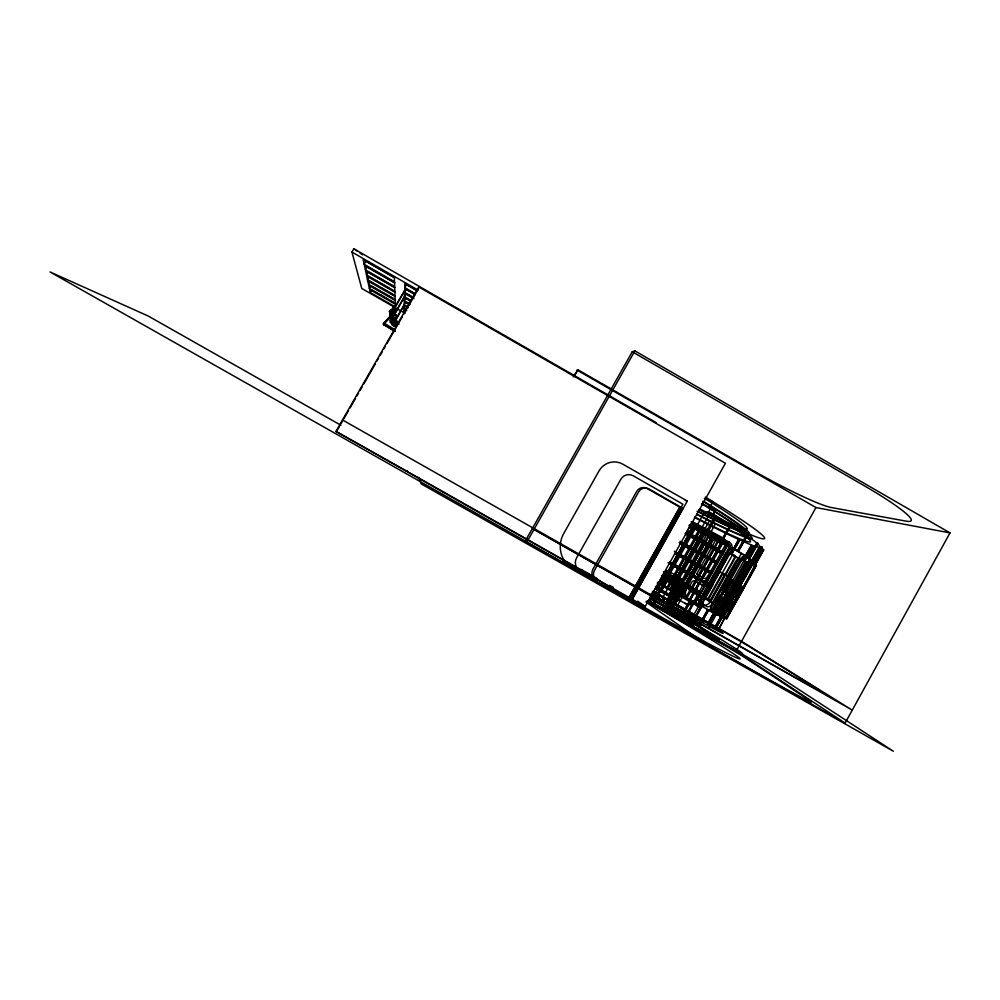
<?xml version="1.0" encoding="UTF-8"?>
<svg xmlns="http://www.w3.org/2000/svg" width="1000" height="1000" viewBox="0 0 1000 1000"><rect width="100%" height="100%" fill="white"/><g stroke="black" fill="none" stroke-linecap="round" stroke-linejoin="round"><path stroke-width="1.5" d="M748.925 569.637L723.138 616.625L752.788 562.95L726.488 609.5A7.488 1.875 -60.8 0 1 721.188 615.125L719.188 613.975A7.775 1.938 -60.8 0 1 721.6 606.763L744.175 566.263A5.412 1.35 -60.4 0 1 748.062 562.038L750.825 563.1A5.3 1.325 -60.4 0 1 749.488 568.212M406.6 309.85L404.012 308.375L404.113 305.587L408.075 307.85M409.625 303.913L404.288 300.85L404.4 297.688L411.087 301.525M413.888 297.65L404.588 292.312L404.712 288.712L415.15 294.713M415.275 293.637L404.75 287.6L404.888 283.75L417.05 290.738M392.587 324.963L392.8 319.75L396.75 323L394.2 325.075L392.587 324.963L392.275 323.35M756.35 565.737L756.4 564.963L726.712 618.663L756.35 565.737L752.788 563.75M394.425 319.3L391.975 320.487L392.287 316.025M392.137 324.55L392.8 319.75L396.75 323M383.525 324.438L384 323.075L394.012 329.162M384.663 323.475L384.225 324.712L384.137 324.05M394.862 318L395.525 318.925L394.675 319.913L391 320.087L392.088 315.963M392.7 321.112L392.362 320.475M391.887 315.65L391.975 315.587M392.175 320.675L392.337 321.138M395.35 309.288L393.787 313.938L395.775 309.575L392.8 308.038L391.062 310.175M391 320.087L391.95 315.85M721.875 616.15L729.463 601.725L728.275 600.837L719.812 615.013L718.863 614.487L748.462 563.488A4.487 0.85 -61.3 0 1 750.65 560.6L751.8 561.587A4.312 0.825 -61.3 0 1 750.438 565.037L722.738 616.638L726.3 618.663L754.025 567.013A4.312 0.812 -61.3 0 0 755.4 563.562L754.262 562.587A4.5 0.85 -61.3 0 0 752.087 565.487L722.475 616.55L718.863 614.487M733.05 595.138L738.487 584.138L732.05 594.388L736.637 597.15L742.087 586.138L735.65 596.4L736.637 597.15M709.562 520.737L712.962 522.8L683.4 577.65A2.862 2.263 -61.8 0 1 680.662 579.237A3.588 2.837 -61.9 0 1 680.825 575.65L711.9 521.85L715.3 523.925L685.662 578.9A2.875 2.263 -61.8 0 1 682.925 580.5L678.312 577.888A3.575 2.825 -61.9 0 1 678.562 574.4L709.562 520.737L711.9 521.85M845.1 723.112L950 532.9L634.888 350.887L632.25 351.763L525.062 541.425L845.1 723.112L736.1 651.112L647.962 601.163M735.95 593.212L734.262 596.388L737.9 598.562L743.587 588.125L737.9 598.562M736.1 651.112L815.962 507.562L950 532.9M691.275 523.837L727.875 543.175A5.438 4.888 -56.3 0 1 729.312 550.625L698.162 606.413L696.812 605.662L730.075 546.062L723.337 542.225L705.175 574.725A3.787 2.75 -62.1 0 1 700.962 576.65L696.637 574.138L716.737 538.175L719.463 539.562L699.325 575.6L703.637 578.112A3.8 2.75 -62.1 0 0 707.875 576.188M717.925 538.737L717.913 538.1L725.263 543.225L722.138 540.688L731.087 525.325L722.138 540.688M718.1 538.875L718.388 539.012M685.575 598.013L712.962 549.012L707.125 545.25L702.513 553.5L709.45 557.788L718.05 562.463L703.587 554.087L708.213 545.837L722.65 554.225L708.213 545.837M730.35 524.9L721.688 540.4L730.35 524.9L731.087 525.325M686.762 584.2L691.462 575.788L700.05 580.588L695.337 589.038L701.287 592.475L664.538 571.675M700.837 579.188L705.738 570.425L697.113 565.675L692.237 574.388L706.75 582.7L682.688 569.075L687.55 560.4L711.6 574.012L705.738 570.425M706.575 568.913L711.4 560.275L702.763 555.562L697.95 564.163L712.438 572.513L697.95 564.163M712.237 558.787L716.875 550.487M689.375 600.262L721.55 542.337L727.288 546.138L723.5 552.925L714.65 548.175M718.075 549.362L721.888 542.525M689.7 600.438L717.862 549.275M683.413 612.1L684.2 612.575L691.062 600.3L690.263 599.837L683.413 612.1L722.513 542.2L689.375 601.5M697.837 594.012L698.825 592.263L684.338 584.075L683.363 585.825L697.837 594.012L695.45 592.688L696.425 590.95A4.913 1.113 -60.8 0 0 693.062 594.688M726.075 543.6L694.663 600.013A7.788 6.963 -62.7 0 1 684.8 603.212M719.463 539.562L715 536.825L687.013 586.888A9.738 7.062 -61.4 0 0 687.688 598.4L697.7 604.05L695.037 602.525L698.812 595.763L701.488 597.275L689.862 590.65A3.388 2.462 -61.5 0 1 689.375 586.475L691.612 582.45A2.925 2.125 -61.6 0 1 694.887 580.962L703.737 586.013A7.638 5.537 -62 0 0 710.25 581.575M730.075 546.062L727.35 544.675L707.562 580.1A7.625 5.525 -62 0 1 701.05 584.525M706.888 582.1L699.788 594.8A6.887 4.025 -60.9 0 0 699.362 602.337L707.225 606.812A8.287 4.888 -60.9 0 0 714.388 601.6L738.562 558.275L732.4 554.95L709.038 596.812A3.137 1.837 -60.8 0 1 705.888 598.65L704.1 597.65A3.062 1.8 -60.8 0 1 704.038 594.1L709.837 583.7L706.888 582.1L712.588 585.288L706.787 595.675A3.062 1.8 -60.8 0 0 706.862 599.225L708.65 600.225A3.137 1.85 -60.9 0 0 711.8 598.387L735.125 556.575L738.562 558.275M663.5 573.538L700.238 594.362L694.275 590.925L689.137 600.125L695.138 603.488L723.413 552.875M709.625 583.675L702.537 596.362A6.875 4.037 -60.9 0 0 702.125 603.9M731.3 550.737L701.6 603.925A7.55 6.775 -62.9 0 1 698.062 607.275L694.7 613.3A2.112 1.887 -64.2 0 1 692.312 614.288L652.55 591.525M695.462 616.45L702.387 604.05L702.95 604.375L696.025 616.788L695.462 616.45L696.025 616.788M695.588 616.538L702.387 604.05M738.4 539.925L739.463 540.513L731.538 554.7L730.487 554.1L738.4 539.925L730.875 554.3M695.888 616.7L702.95 604.375M731.15 554.5L739.463 540.513M733.4 555.55L734.062 555.95M706.6 630.988L695.425 624.288L698.888 618.075L653.413 591.788M733.713 555.7L734.663 555.575L730.487 554.1M737.387 551.013L746.488 535.35L737.387 551.013L738.375 551.512L747.188 535.737L746.188 535.25M712.862 603.162L706.125 599.325A2.537 1.487 -61.2 0 1 706.075 596.375L718.375 574.325A3.3 1.938 -61.8 0 1 721.112 572.288L724.8 574.513L709.788 601.425L712.862 603.162L727.913 576.2L724.225 573.975A3.312 1.938 -61.8 0 0 721.488 576.025L709.163 598.112A2.537 1.487 -61.2 0 0 709.212 601.075M738.075 551.413L747.188 535.737M735.825 556.65L711.625 600.025A8.3 4.875 -60.9 0 1 704.463 605.25M707.738 609.538L701.05 621.825L707.738 609.538L708.6 610.037L701.787 622.238L708.6 610.037M712.588 612.288L700.8 605.625A10.325 6.062 -61.2 0 1 702.125 595.262L725.375 553.612A8.875 5.213 -62.3 0 1 732.788 548.175L741.287 553.575L709.525 610.525L712.588 612.288L744.425 555.212L735.925 549.812A8.9 5.213 -62.3 0 0 728.512 555.275L705.212 597A10.35 6.062 -61.2 0 0 703.888 607.388M742.975 560.013L751.263 545.65L742.975 560.013L744.587 560.887L752.65 546.438L751.038 545.562M707.725 623.8L714.7 611.287L715.713 611.875L708.737 624.375L707.725 623.8L714.7 611.287M714.825 613.875L717.325 615.25L715.1 613.362M761.188 546.625L761.975 547.05L753.462 562.325L752.675 561.9L761.312 546.663L721.762 617.1L716.05 613.862L724.45 598.812L722.537 597.675A4.125 1.438 -61 0 0 720.013 600.513L715.088 609.325A3.5 1.225 -60.9 0 1 712.312 611.775L710.475 610.75A6.35 2.237 -60.9 0 0 713.225 607.45L719.425 596.337A3.962 1.4 -61.1 0 1 722.288 593.513A3.987 1.4 -61.2 0 1 723.238 589.5L739.137 561A7.3 2.562 -61.6 0 1 744.812 556.087L752.913 561.225L748.35 558A7.312 2.55 -61.6 0 0 742.675 562.913L726.75 591.462A4 1.4 -61.2 0 0 725.8 595.487A3.975 1.388 -61.1 0 0 722.938 598.312L716.737 609.438A6.35 2.237 -60.9 0 1 713.988 612.75L710.475 610.75M727.962 592.675L734.45 581.05L732.575 579.85A1.913 0.675 -61.3 0 0 731.075 581.163L726.663 589.087A2.375 0.838 -61.2 0 0 726.213 591.6L731.45 594.625L737.95 582.987L736.087 581.788A1.925 0.663 -61.3 0 0 734.587 583.112L730.163 591.05A2.375 0.825 -61.2 0 0 729.712 593.562L731.45 594.625M709.275 627.15L716.137 614.6M724.762 598.587L727.638 593.438L730.837 595.262L727.962 600.425L720.487 596.287A2.75 1.075 -60.8 0 0 718.213 598.175L716.05 602.062A3.538 1.388 -60.8 0 0 716.112 604.525L720.188 606.8L716.95 612.6L720.163 614.425L711.162 609.275A5.175 2.013 -60.9 0 1 711.663 604.3L734.688 563.025A6.312 2.462 -60.1 0 1 740 558.538L748.863 562.938L736.45 585.2L731.75 582.837A2.438 0.95 -60.4 0 0 729.975 584.562L726.65 590.538A2.237 0.875 -60.6 0 0 726.338 592.888M730.837 595.262L723.162 591.075A2.237 0.875 -60.6 0 1 723.475 588.725L726.812 582.75A2.438 0.95 -60.4 0 1 728.575 581.013L733.25 583.362L745.675 561.1M748.15 558.225L757.075 542.788L748.15 558.225L749.35 558.85L758.012 543.325L756.812 542.7M749.4 559.338L718.3 615.112L716.05 613.862M713.988 612.75L715.812 613.775A3.5 1.225 -60.9 0 0 718.587 611.312L723.512 602.487A4.125 1.438 -61 0 1 726.05 599.637L727.938 600.775L719.538 615.85L721.762 617.1M750.288 563.1L758.725 548.475L750.288 563.1L751.663 563.837M714.525 628.013L721.587 615.35L722.362 615.788L715.3 628.462L714.525 628.013L721.587 615.35M715.238 629.212L722.412 617.137M715.475 629.35L722.325 617.075M734.325 596.55L739.987 586.1L738.45 588.725M721.287 616.512L723.737 617.212L721.325 615.875M754.087 564.062L762.65 549.163L754.087 564.062L755.35 564.738L763.688 549.763L762.425 549.087M628.462 598.55L679.912 507.2L628.462 598.55L629.788 599.325L681.075 507.863L647.1 488.5A7.713 7.638 -82.9 0 0 636.688 491.413L592.9 569.25A7.975 7.887 -70.6 0 0 595.875 580.087L580.288 571.275A9.887 9.8 -70.1 0 1 576.613 557.812L620.837 479.288A9.188 9.1 -83.7 0 1 633.25 475.812L682.887 504.212L629.788 599.325M630.15 599.812L681.988 507.788L630.15 599.812L631.5 600.6L687.3 501.062L622.913 464.225A17.637 17.5 -83.6 0 0 599.05 470.875L563.763 533.438A26.713 26.488 -72 0 0 566.462 563.775L597.475 581.325A8.037 7.963 -70.6 0 1 594.487 570.4L638.612 491.925A7.775 7.7 -82.9 0 1 649.112 488.988L682.95 508.387L631.5 600.6M686.812 531.462L689.8 526.138L698.4 530.712L694.65 537.4L686.062 532.788M645.175 606.55L725.425 463.263L418.75 286.962L335.938 431.413L645.175 606.55L637.725 601.163M655.537 588.65L662.562 576.112M664.812 571.875L662.875 575.337L663.5 576.462L662.375 575.825L674.613 582.788L673.975 581.65L675.913 578.2M656.375 588.925L662.513 577.962L674.65 584.862M656.625 589.075L662.775 578.112M665.825 572.45L667.425 570.588L664.488 575.837L682.725 586.175L684.15 583.625L664.463 572.513L674.15 577.925L672.712 580.475L664.488 575.837M657.275 589.475L663.112 579.062L679.55 588.4L673.713 598.85M690.05 525.538L692.513 526.85L688.737 533.587L694.65 537.4M667.975 562.675L671.65 564.725L666.988 573.05L674.025 577.1M687.6 572.025L672.425 563.35L677.25 554.725L674.788 553.362M683.812 545.25L697.987 553.45L683.812 545.25L679.05 553.763L693.238 561.938L678.088 553.237L682.85 544.725L679.15 542.712M698.8 552L683.662 543.263L688.238 535.1L703.363 543.85L676.1 592.6M661.137 584.125L688.5 535.262L661.462 584.3M661.825 584.513L666.9 575.462M667.95 573.587L672.613 565.262L696.35 578.725M662.1 584.663L689.475 535.788M662.425 584.85L689.788 535.988M668.7 578.225L670.125 575.675L682.95 582.938M671.175 579.6L672.613 577.05M667.013 587.4L694.15 538.9L685.55 534.263M695.7 538L699.45 531.3L693.575 527.45L689.8 534.188L704.375 542.65L708.138 535.938L702.3 532.087L698.512 538.862L704.375 542.65M695.125 539.412L667.962 587.95L660.875 583.975L665.938 574.913L672.987 578.95M667 570.35L676.85 575.962L673.462 582.137L674.613 582.788M680.825 569.85L676.137 578.212L683.275 582.312M681.6 568.462L686.45 559.788L678.213 555.25L673.388 563.888L697.125 577.337M687.288 558.3L692.075 549.75M708.375 557.2L692.887 548.275L697.487 540.062L703.363 543.85M670.263 589.338L697.738 540.225M670.588 589.513L698.05 540.438L689.212 535.625L684.638 543.787L692.887 548.275M671.087 589.812L676.188 580.7M677.237 578.825L681.912 570.462L705.975 584.087L700.05 580.588M688.388 558.9L702.788 567.2L688.388 558.9L693.175 550.35L707.562 558.663L693.175 550.35M680.088 594.95L707.675 545.612L698.587 540.662L693.988 548.875L702.513 553.5M703.037 532.463L699.25 539.237L705.113 543.025L713.875 547.725L717.65 540.975L703.037 532.463L727.288 546.138M652.1 592.312A8.25 6.825 -61 0 0 654.175 595.725L664.513 601.663A4.875 4.013 -60.9 0 1 663.787 595.712L708.675 515.513A4.975 4.1 -65 0 1 713.45 514.2L715.288 510.825L702.425 504.087A5.9 4.888 -65.1 0 0 701.575 503.625M659.938 598.95A4.838 4 -60.9 0 1 659.212 593.025L703.875 513.263A4.95 4.088 -65 0 1 708.625 511.962L713.4 514.175L715.325 510.85L709.675 507.4L712.875 501.7L706.038 498.638M698.838 540.825L668.538 595.8L699.15 541.025M677.337 579.825L675.925 582.35L682.725 586.175M709.212 544.637L677.55 601.075L669.925 596.613L675.738 586.237L679.55 588.4M677.463 583.2L678.875 580.662M674.075 591.287L667.125 603.062L674.075 591.287A1.938 1.538 -61.3 0 0 676.312 590.312L678.1 587.112A1.938 1.525 -61.4 0 0 677.712 584.663M680.4 579.075L677.375 584.462L681 579.412L677.887 584.763M712.163 522.212C720.413 509.137 712.125 519.15 712.887 522.6L716.425 516.287L715.688 515.9M667.013 602.987L673.962 591.225A1.95 1.538 -61.3 0 1 673.5 588.737L675.375 585.375A1.787 1.412 -61.4 0 1 677.475 584.525M705.113 543.025L708.875 536.3M698.587 540.662L704.45 544.438L677.175 593.212L670 589.188L675.088 580.087L682.225 584.175M673.962 601.587L679.3 592.05L680.962 593L675.625 602.55L674.188 601.737M672.475 604.75L680.888 589.712L681.688 590.175L673.288 605.2L672.475 604.75L674.262 605.837L673.462 605.388M715 536.825L712.288 535.45L684.362 585.388A9.712 7.062 -61.4 0 0 685.037 596.875L695.037 602.525M690.387 575.188L685.688 583.6L692.75 587.663M691.162 573.8L696.038 565.075M696.888 563.575L701.688 554.987M707.375 545.413L675.625 602.55M711.85 537.15L708.05 543.962L714.788 548.25L686.625 598.625L679.513 594.625M708.838 544.412L712.638 537.6M680.588 595.237L685.7 586.087M681.162 595.562L709.513 544.837M526.487 542.712L634.888 350.887M573.175 376.825L577.938 369.775L751.637 469.7A73.913 7.037 28.6 0 0 830.987 507.463L905.962 521.112A81.45 8.95 28.2 0 0 863.125 485.087L632.25 351.763M574.1 376.55L577.938 369.775M404.75 287.6L406.575 284.425L417.088 290.475M394.75 308.163L393.85 308.55L404.725 290.562L394.312 308.775M404.588 292.312L406.337 289.237L412.987 293.062M393.7 313.888L394.738 312.087M394.162 315.35L391.587 316.05L392.987 316.15L394.913 314.675L394.462 313.562L404.387 296.675L404.55 293.35L413.837 298.688M394.913 314.088L406.125 293.75L412.863 297.613M394.837 314.35L394.712 313.4L394.913 314.675M404.288 300.85L405.925 297.975M395.6 319.613L405.737 301.938L409.725 304.225M395.163 321.15L404.45 304.913M404.012 308.375L405.562 305.675M405.4 309.188L403.888 311.825L403.988 309.188L406.688 310.738M337.35 430.125L339.513 426.35M340.95 423.825L342.4 421.312M343.888 418.713L348.512 410.65M350.05 407.962L355.438 398.575M356.975 395.887L358.512 393.2M360.05 390.513L362.362 386.488M363.9 383.8L375.438 363.675M376.975 360.988L378.525 358.3M380.062 355.613L382.362 351.587M383.913 348.9L385.45 346.213M386.987 343.537L402.375 316.688M403.913 314L405.45 311.312M407 308.625L412.388 299.237M413.925 296.55L418.537 288.488M405.05 313.288L361.763 288.463L351.925 252.062L353.825 248.775L656.237 422.638M364.125 264.262L363.162 259.762L394.338 277.688L394.487 281.7L364.125 264.262L365.962 261.087M365.325 269.762L394.663 286.613L394.525 282.863L364.412 265.562L365.4 269.812L367.088 266.688L395.087 282.775M365.675 271.038L366.512 274.95L368.137 271.925M367.475 279.725L394.975 295.5L394.862 292.213L366.675 276.038L367.475 279.725L369.125 276.837M367.55 280.7L368.6 284.337L370.062 281.45L372.725 282.987M369.375 288.512L368.675 285.25L395.15 300.438L395.262 303.35L369.375 288.512L370.925 285.8M370.238 292.525L369.575 289.45L395.288 304.2L395.387 306.938L370.238 292.525L371.75 289.887M392 317.65L390.025 317.337L390.425 315.55L389.812 316.325L391.025 320.275L393 320.588L394.712 319.275M393.175 321.125C395.863 319.413 389.35 322.55 394.137 320.275L394.712 319.525M394.963 319.513L394.137 320.275M394.363 320.55L394.588 318.637M394.75 313.725L392.775 315.413L390.938 314.9M393.75 314.938L394.113 313.375M390.025 312L391.575 315.688L394.6 314.225M390.737 315.275L392.887 315.8L394.6 314.488M394.062 315.475L394.85 314.475M390.613 314.525L390.763 315.8L389.588 311.887L391.65 312.213L394.338 309.9L392.825 309.163L389.562 311.425M391.488 314.2L390.65 315.238M389.462 311.125L391.262 309.762L393.325 310.075L393.55 311.137L391.75 312.5L389.688 312.188L389.462 311.125L390.475 314.1M383.537 324.575L390.025 317.625L389.325 317.2L383.45 323.65L383.537 324.575L394.812 331.425M388.7 317.887L390.075 318.275M389.975 318.425L389.988 317.638M393.762 313.587L394.55 313.975L395.363 312.925L394.338 309.9M392.962 324.85L393.537 324.212C391.788 325.45 396.287 326.413 392.975 324.925M393.875 324.387C392.275 325.175 395.125 325.475 393.95 324.5M392.575 324.675C393.113 326.688 396.312 325.613 394.2 324.412L393.5 325.337M394.475 325.788L395.025 325.188L394.212 324.55M395.588 325.15L394.562 326.3L395.562 324.975M393.525 311.012L394.4 310.062L392.825 309.163M395.3 312.75L394.45 313.812M391.2 318.163L390.475 319.675M670.512 607.638L682.337 586.775M392.863 320.2L394.1 320.062M390.387 314.913L391.725 315.487M390.525 314.988L391.012 314.5L389.975 315.3L390.288 316.938M394.862 318.8L395.387 317.863L394.562 318.762L397.013 321.188L394.988 320.163M682.188 586.688L670.662 607.638M393.375 310.212L391.575 310.05M391.425 315.275L393.812 314.625L397 316.225L394.375 313.6M391.688 320.288L393 320.588M395.125 330.525L383.45 323.65L389.325 317.238L389.05 318.062M389.438 318.025L388.812 317.8M335.938 431.413L408.537 472.113M343.125 420.05L342.5 419.95L651.538 595.188M685.2 500.538L687.3 501.062M716.425 516.287L712.887 522.6M680.875 507.812L682.95 508.387M679.275 508.35L680.238 508.95M758.012 543.325L749.35 558.85M761.975 547.05L753.462 562.325M763.688 549.763L755.35 564.738M752.65 546.438L744.587 560.887M748.863 562.938L743.15 560.363A6.312 2.475 -60.1 0 0 737.837 564.837L714.825 606.1A5.175 2.025 -60.9 0 0 714.338 611.075M715.325 510.85L704.862 505.2A5.913 4.9 -65.1 0 0 701.55 504.55M404.5 296.75L411.163 300.587M712.962 522.8L715.3 523.925M395.637 309.662L392.812 308.188M393.325 310.075L394.95 314.312M393.688 313.375L394.787 313.863M394.438 314.075L395.438 314.575M734.663 555.575L731.175 553.775L731.838 554.175M390.812 314.762L391.788 316.087M389.925 317.05L391.825 320.675M390.9 319.887L391.9 320.25M408.137 307.013L404.15 304.725L404.25 301.762L409.663 304.862M741.287 553.575L744.425 555.212M692.387 521.688L722.487 537.625A6.763 6.05 -56.3 0 1 724.675 546.375M691.038 521.888L729.137 542.075M691.3 523.675L726.575 542.325A5.45 4.888 -56.3 0 1 728.012 549.775M689.837 524.837L722.887 542.45M689.25 525.163L722.113 542.675M699.45 531.3L708.138 535.938M686.275 532.275L718.3 549.513M685.113 533.475L688.812 535.462M704.45 544.438L712.962 549.012M727.962 600.425L723.662 598.1A2.75 1.075 -60.8 0 0 721.388 599.987L719.225 603.862A3.538 1.388 -60.8 0 0 719.3 606.337L723.388 608.625L720.188 606.8M724.8 574.513L727.913 576.2M679.963 541.263L683.662 543.263M681.025 542.337L689.613 547M680.212 543.775L688.8 548.45L682.85 544.725M696.637 574.138L699.325 575.6M674.4 551.213L678.088 553.237M675.512 552.188L684.075 556.9M674.688 553.65L683.25 558.375M701.963 568.688L687.55 560.4M676.85 575.962L675.25 577.812L677.45 579.05L664.638 571.775L666.338 572.712M734.45 581.05L737.95 582.987M683.363 585.825L685.662 587.087L686.637 585.337L682.062 582.788A4.913 1.062 -60.8 0 0 678.75 586.55L669.125 603.763A6.225 1.35 -61 0 0 667.038 609.625L683.512 619.188A6.863 1.562 -61 0 0 687.788 614.012L697.6 596.462A4.275 0.975 -60.8 0 0 698.825 592.263M726.3 618.663L725.45 618.188L733.05 603.75L731.875 602.875L723.462 617.7M647.275 601.575L678.975 619.312A180.625 3.062 29.7 0 0 699.188 626.775M669.963 561.987L672.425 563.35M669.912 562.175L678.462 566.938M675.55 578.825L677.087 579.688M650.1 598.1L655.088 600.887A130.287 1.9 29.7 0 0 651.275 595.312M669.15 563.538L677.7 568.3M686.825 573.4L671.65 564.725M740.037 586.275L743.625 588.288M732.05 594.388L735.65 596.4M722.288 593.513L725.8 595.487M724.45 598.812L727.938 600.775M648.7 600.45A4.85 4.412 -61.1 0 0 649.188 600.775L669.013 612.312A4.525 4.1 -61.3 0 0 674.8 610.363L686.625 589.212A3.638 3.3 -62.7 0 0 685.537 584.412L684.15 583.625M649.188 600.775L669.013 612.312M668.538 595.8L655.288 588.362L677.55 601.075M669.925 596.613L671.7 597.625L678.612 585.262L684.525 588.6L662.237 575.95L668.012 579.212L661 591.737L666.862 581.188L663.112 579.062M650.938 594.15L665.763 602.525A4.95 4.5 -61.6 0 0 670.875 599.963L667.525 605.925A4.475 4.05 -61.2 0 1 661.812 607.85M731.15 602.25L734.725 604.275M647.712 600.638L761.225 664.963L893.337 751.225L421.2 483.913L418.925 478.088M647.35 601.75L686.888 625.025A204.375 4.275 29.7 0 1 707.45 643.1L631.15 599.888A72.387 1.575 29.8 0 1 609.25 586.888L603.962 583.65A54.112 1.188 29.8 0 1 597.587 579.35M646.237 601.275L710.475 637.675A204.338 3.5 29.7 0 0 689.425 620.487L649.575 597.188M409.225 472.6L561.862 558.95M443.088 491.8L444.212 492.675M563.025 560.163A26.425 26.188 -71.9 0 0 564.625 562.288L579.763 570.85A9.862 9.775 -70.1 0 1 575.588 566.15M525.062 541.425L758.475 673.6A81.925 1.775 29.9 0 0 807.5 699.125L746.812 658.913A74.275 1.4 29.8 0 0 670.8 614.275L647.812 601.25L670.763 613.925A130.3 2.212 29.7 0 0 671.137 611.075L655.788 601.95A130.3 2.212 29.7 0 0 649.6 598.312M662.475 575.1L675.238 582.362A2.712 2.462 -62.5 0 1 676.188 586.013L669.35 598.237A2.237 2.025 -61.7 0 1 666.488 599.188L653.562 591.875A2.612 2.387 -61.6 0 1 653.075 591.5M681.9 590.288L682.7 590.75L680.888 589.712M723.138 616.625L726.838 618.713M653.913 591.613L741.55 641.325L852.262 710.125L532.375 528.475L765.625 660.725A81.888 1.037 29.8 0 0 814.225 686.975L752.55 648.575A74.25 0.812 29.7 0 0 676.312 604.412L653.462 591.462M700.925 621.737L701.787 622.238M650.088 597.9L695.425 624.288M667.038 609.625L683.512 619.188M340.875 425.213L148.238 316.038L50 271.938L700.3 640.163L646.162 602.125M717.537 614.7L717.325 615.25M758.487 548.4L759.862 549.125L751.425 563.737L754.237 565.037A5.3 1.338 -60.4 0 1 752.913 570.175L729.912 611.45A7.488 1.887 -60.9 0 1 724.613 617.075L722.588 615.9A7.775 1.95 -60.9 0 1 724.975 608.675L747.55 568.188A5.412 1.363 -60.4 0 1 751.45 563.975M737.688 551.125L738.375 551.512M657.812 582.212L695.138 603.488M657.212 583.088L698.162 606.413M576.987 370.1L815.962 507.562M351.925 252.062L418.088 290.087M367.275 261.85L394.988 277.775M369.487 272.7L373.55 275.038M376.25 276.588L395.175 287.45M365.588 270.975L394.7 287.688L394.825 291.2L366.425 274.9M370.438 277.587L373.05 279.1M375.675 280.6L388.775 288.113M391.388 289.625L395.312 291.875M407.238 298.725L411.15 300.963M375.387 284.513L378.05 286.05M380.725 287.575L395.387 295.988M368.45 284.25L395.125 299.55L395.012 296.462L367.55 280.712M372.225 286.537L374.812 288.025M377.4 289.513L379.988 291M382.575 292.475L395.513 299.9M374.4 291.413L377.05 292.925M379.688 294.45L387.638 299M390.275 300.512L392.925 302.038M733.25 583.362L736.45 585.2M691.712 589.538L684.638 585.475L673.263 605.775A6.863 1.487 -61 0 1 669.038 610.975M655.525 586.425L685.913 603.888A7.912 7.075 -62.7 0 0 692.237 604.038L688.85 610.1A2.125 1.9 -64 0 1 686.438 611.1L685.962 610.85M709.837 583.7L712.588 585.288M715.713 611.875L708.737 624.375M722.362 615.788L715.3 628.462M652.875 591.512L692.188 614.237M691.062 600.3L684.2 612.575M732.4 554.95L735.125 556.575M654.175 595.725L683 612.1A180.588 2.138 29.7 0 0 702.7 620.475L698.888 618.075M713.4 514.175L719.15 517.675A149.225 7.412 29.3 0 1 694.338 517.35M384.075 322.962L384.775 323.4M394.95 331.112L383.65 324.188L394.963 331.238M686.45 559.788L692.412 563.425L677.25 554.725M702.7 501.275L708.775 504.988A129.913 7 29.3 0 1 698.2 511.525M396.287 322.413L399.025 324.162M392.587 324.787L394.513 325.95M392.275 325.062L394.35 326.3M704.375 498.288L710.45 502A129.9 7.275 29.3 0 1 699.663 508.913M390.112 318.275L389.3 317.987M717.913 538.1L721.975 540.55M712.288 535.45L716.737 538.175M723.337 542.225L727.35 544.675M705.387 497.1L724.2 508.663A149.188 8.363 29.3 0 1 698.637 509.663M711.4 560.275L717.237 563.938L702.763 555.562M717.725 549.175L723.5 552.925M692.513 526.85L698.4 530.712M688.088 620.138L698.138 626.8A149.65 2.55 29.7 0 1 666.325 612.137M394.375 313.2L395.225 313.688M394.237 307.863L395.125 308.375M407.212 471.275L408.013 471.912M353.825 248.775L357.562 251.35M360.05 253.062L362.537 254.788M394.038 324.575L394.562 324.938L393.663 324.975M564.625 562.288L566.462 563.775M389.8 317.575L393.038 319.225L392.562 316.663L389.913 315.35L389.75 317.6M418.162 477.388L419.475 478.675L418.288 477.725M406.525 470.637L407.238 471.388M393.312 325.138L392.8 319.75L396.5 323.638M394.2 325.075L392.8 319.75L395.925 324.263M393.862 317.013L395.275 319.45M392.8 319.75L395.125 324.762M393 315.912L394.675 319.913M391.962 320.863L391.275 320.675M390.662 319.713L391.05 320.788L390.775 319.163M391.65 312.213L392.8 315.6M392.125 315.475L392.788 320.4M390.1 310.312L390.688 312.013M392.8 311.65L393.95 315.038M391.875 309.713L392.375 311.188M392.788 316L393.8 320.25M394.825 318.575L395.025 319.713M390.838 314.25L391 315.688M390.913 319.55L391.025 320.275M595.812 578.025A46.55 0.988 29.7 0 1 591.112 575.25M589.812 574.475A46.55 0.988 29.7 0 1 586.188 572.3M583.8 570.85A46.55 0.988 29.7 0 1 581.5 569.438M697.013 511.25A137.075 7.388 29.3 0 0 703.913 501.45L702.425 504.087A137.088 7.125 29.3 0 1 697.175 514.263M649.912 594.4A135.363 1.975 29.7 0 1 649.788 598.088M653.062 591.975A135.35 1.613 29.7 0 1 651.875 594.362A8.225 6.812 -61 0 1 651.513 594.025M696.612 514.325A142.662 7.425 29.3 0 0 710.487 508.638L708.625 511.962A142.675 7.088 29.3 0 1 695.013 517.2M729.125 542.112A6.7 6.025 -56.2 0 1 731.325 550.75M688.637 532.463A18.375 16.15 -55.5 0 1 686.688 531.875A18.363 16.15 -55.5 0 0 688.737 532.525A6.875 6.05 -56.9 0 0 691.4 527.438A20.2 17.788 -58.4 0 0 689.375 525.887M689.262 525.825A20.2 17.788 -58.4 0 1 691.3 527.375M691.425 533.8A8.225 7.287 -56.7 0 1 694.375 528.95A20.3 17.962 -58.3 0 1 701.15 532.562A6.913 6.112 -56.7 0 1 698.475 537.675M703.688 534.087A20.4 18.15 -58.3 0 1 710.537 537.725A6.95 6.175 -56.7 0 1 707.85 542.875A18.562 16.488 -55.1 0 1 700.725 538.95M710.362 544.138A8.312 7.438 -56.5 0 1 713.337 539.237A20.512 18.325 -58.3 0 1 720.25 542.913A6.987 6.238 -56.5 0 1 717.65 548.15A18.65 16.65 -54.9 0 1 710.462 544.2A8.312 7.438 -56.5 0 1 713.438 539.3M720.25 542.913A6.987 6.238 -56.5 0 1 717.562 548.088M694.475 529.025A8.225 7.287 -56.7 0 0 691.525 533.862A18.462 16.325 -55.3 0 0 698.575 537.75A6.913 6.112 -56.7 0 0 701.25 532.625M697.562 582.45A2.925 2.125 -61.6 0 0 694.287 583.938L692.038 587.975A3.4 2.462 -61.5 0 0 692.513 592.163M684.35 584.025A4.275 0.938 -60.8 0 1 683.075 588.225M681.413 617.775A6.225 1.412 -61 0 1 683.45 611.888M664.8 601.95A4.95 4.487 -61.6 0 0 669.9 599.388L678.238 584.487A3.588 3.262 -62.7 0 0 677.163 579.75M671.175 576.225A3.675 3.337 -62.6 0 0 666.475 577.775L654.762 598.688A4.913 4.462 -61.2 0 0 656.263 605.163M651.875 594.725A4.188 3.812 -61.5 0 1 651.462 594.45M674.262 581.812A2.712 2.462 -62.5 0 1 675.212 585.462L668.388 597.663A2.237 2.025 -61.7 0 1 665.537 598.612M661.425 575.75A2.15 1.963 -62.5 0 1 661.912 575.513M662.438 575.413A2.15 1.963 -62.5 0 1 663.425 575.65M654.513 592.438A2.625 2.387 -61.6 0 1 653.512 591.25M648.487 600.388A4.55 4.288 -61.9 0 0 652.837 598.025L664.737 576.763A3.663 3.45 -63.7 0 0 663.525 571.875M613.175 587.263A77.4 1.625 29.7 0 1 609.462 585.312M596.875 578.5A77.4 1.625 29.7 0 1 572.312 564.85M571.038 564.125A77.4 1.625 29.7 0 1 563.225 559.725M390.238 320.337L390.175 322.525L393.225 324.05L392.775 321.613L390.238 320.337M683.938 587.837L673.637 606.8C672.738 610.6 666.975 606.638 669.875 604.15L680.075 586.163L683.938 587.837M734.262 587.188L723.888 605.8A2.525 0.625 -60.8 0 0 723.213 608.3L724.325 608.925A2.7 0.675 -60.8 0 0 726.237 606.888L736.7 588.125A2.737 0.688 -60.6 0 0 737.4 585.45L736.35 584.95A2.913 0.725 -60.6 0 0 734.262 587.188M737.663 589.125L727.288 607.725A2.525 0.637 -60.8 0 0 726.612 610.237L727.738 610.862A2.7 0.675 -60.8 0 0 729.65 608.837L740.113 590.062A2.737 0.688 -60.6 0 0 740.812 587.388L739.737 586.888A2.913 0.737 -60.6 0 0 737.663 589.125M725.088 617.337L718.037 630.4L725.088 617.337M673.138 584.1L671.263 587.45A1.95 1.538 -61.2 0 0 671.65 589.913L676.275 592.537A1.95 1.538 -61.3 0 0 678.562 591.6L680.35 588.387A1.938 1.538 -61.4 0 0 679.975 585.938L675.225 583.25A1.775 1.412 -61.4 0 0 673.138 584.1M396.65 321.85L394.237 323.7L392.837 321.562L395.712 319.363L396.65 321.85M396.613 316.938L394.1 318.863L392.638 316.613L395.637 314.312L396.613 316.938M391.9 309.8L391.9 309.8M394.787 319.725L394.525 318.325L394.787 319.725M703.787 534.15A8.263 7.362 -56.6 0 0 700.825 539.025A18.55 16.488 -55.1 0 0 707.95 542.938A6.95 6.175 -56.7 0 0 710.638 537.788A20.4 18.15 -58.3 0 0 703.787 534.15"/></g></svg>
